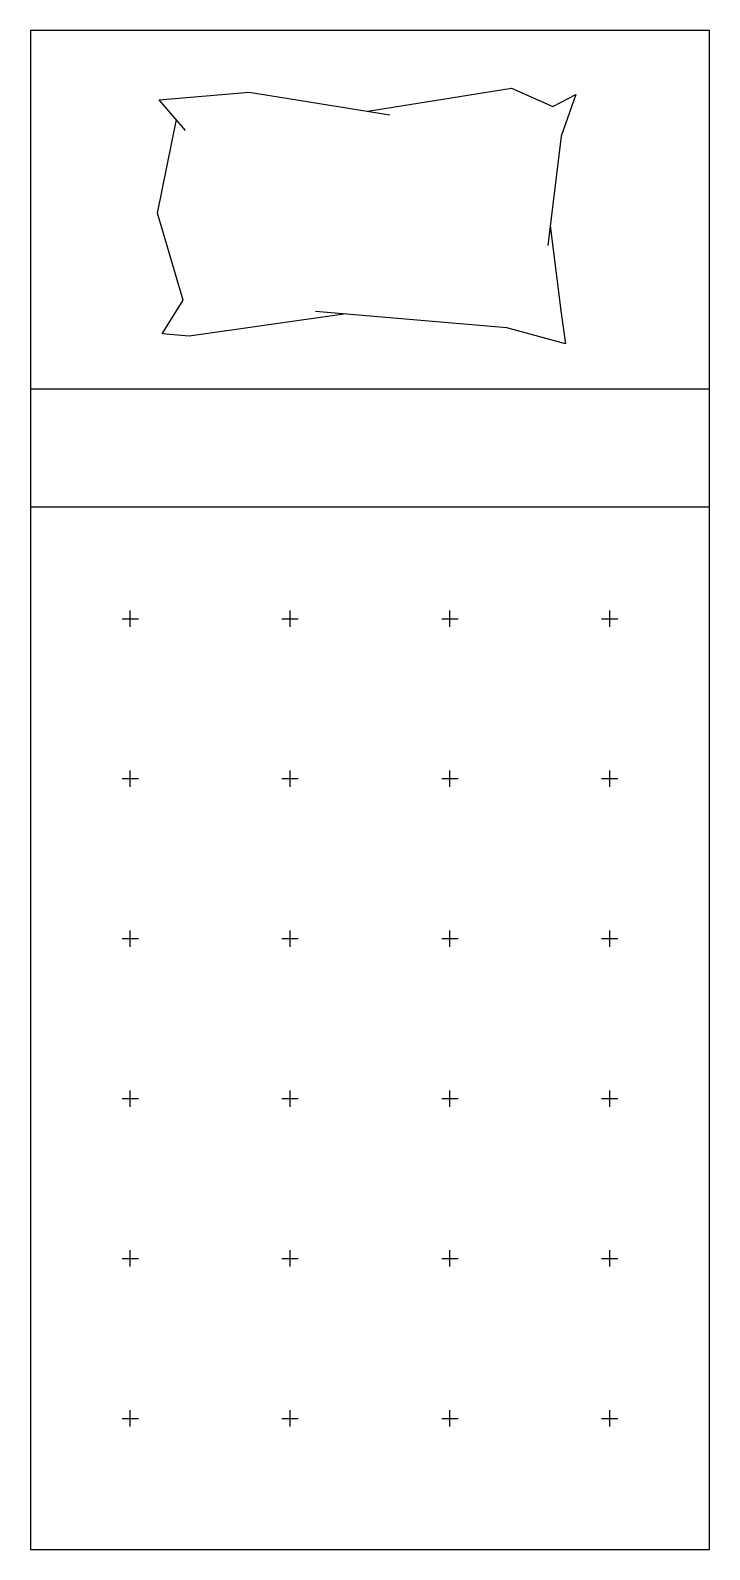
# Model space of a CAD drawing. Extents: x 34.35 to 35.2, y 28.26 to 30.16.
import ezdxf

# ---------------------------------------------------------------- set-up
doc = ezdxf.new("R2010")
doc.units = 0
doc.header["$MEASUREMENT"] = 0
doc.layers.add('A-MOBILIA', color=2, linetype='CONTINUOUS')
doc.layers.add('ESC50', color=1, linetype='CONTINUOUS')

msp = doc.modelspace()

# ---------------------------------------------------------------- linework, layer by layer
at = {"layer": 'A-MOBILIA'}
for p, q in [((34.5075, 30.0685), (34.6201, 30.0781)), ((34.6201, 30.0781), (34.7959, 30.0498)), ((34.7686, 30.0542), (34.9481, 30.0828)), ((34.9481, 30.0828), (34.9999, 30.06)), ((34.5404, 30.0301), (34.5075, 30.0685)), ((34.9999, 30.06), (35.0289, 30.0752)), ((35.0289, 30.0752), (35.0103, 30.0228)), ((34.5054, 29.9265), (34.5289, 30.0437)), ((35.0103, 30.0228), (34.9936, 29.8862)), ((34.5372, 29.8178), (34.5054, 29.9265)), ((34.9966, 29.9106), (35.0103, 29.8016)), ((34.511, 29.7758), (34.5372, 29.8178)), ((34.7414, 29.8007), (34.5448, 29.773)), ((34.9426, 29.7834), (34.7032, 29.8036)), ((35.0103, 29.8016), (35.0158, 29.7634)), ((34.5448, 29.773), (34.511, 29.7758)), ((35.0158, 29.7634), (34.9426, 29.7834)), ((34.3462, 29.7069), (35.1962, 29.7069)), ((34.3462, 29.5593), (35.1962, 29.5593))]:
    msp.add_line(p, q, dxfattribs=at)
msp.add_lwpolyline([(35.1962, 28.2552), (35.1962, 30.1552), (34.3462, 30.1552), (34.3462, 28.2552)], close=True, dxfattribs=at)
at = {"layer": 'ESC50'}
for p, q in [((34.4609, 29.4194), (34.4815, 29.4194)), ((34.4712, 29.4091), (34.4712, 29.4296)), ((34.6609, 29.4194), (34.6815, 29.4194)), ((34.6712, 29.4091), (34.6712, 29.4296)), ((34.8609, 29.4194), (34.8815, 29.4194)), ((34.8712, 29.4091), (34.8712, 29.4296)), ((35.0609, 29.4194), (35.0815, 29.4194)), ((35.0712, 29.4091), (35.0712, 29.4296)), ((34.4712, 29.2091), (34.4712, 29.2296)), ((34.6712, 29.2091), (34.6712, 29.2296)), ((34.8712, 29.2091), (34.8712, 29.2296)), ((35.0712, 29.2091), (35.0712, 29.2296)), ((34.4609, 29.2194), (34.4815, 29.2194)), ((34.6609, 29.2194), (34.6815, 29.2194)), ((34.8609, 29.2194), (34.8815, 29.2194)), ((35.0609, 29.2194), (35.0815, 29.2194)), ((34.4609, 29.0194), (34.4815, 29.0194)), ((34.4712, 29.0091), (34.4712, 29.0296)), ((34.6609, 29.0194), (34.6815, 29.0194)), ((34.6712, 29.0091), (34.6712, 29.0296)), ((34.8609, 29.0194), (34.8815, 29.0194)), ((34.8712, 29.0091), (34.8712, 29.0296)), ((35.0609, 29.0194), (35.0815, 29.0194)), ((35.0712, 29.0091), (35.0712, 29.0296)), ((34.4712, 28.8091), (34.4712, 28.8296)), ((34.6712, 28.8091), (34.6712, 28.8296)), ((34.8712, 28.8091), (34.8712, 28.8296)), ((35.0712, 28.8091), (35.0712, 28.8296)), ((34.4609, 28.8194), (34.4815, 28.8194)), ((34.6609, 28.8194), (34.6815, 28.8194)), ((34.8609, 28.8194), (34.8815, 28.8194)), ((35.0609, 28.8194), (35.0815, 28.8194)), ((34.4609, 28.6194), (34.4815, 28.6194)), ((34.4712, 28.6091), (34.4712, 28.6296)), ((34.6609, 28.6194), (34.6815, 28.6194)), ((34.6712, 28.6091), (34.6712, 28.6296)), ((34.8609, 28.6194), (34.8815, 28.6194)), ((34.8712, 28.6091), (34.8712, 28.6296)), ((35.0609, 28.6194), (35.0815, 28.6194)), ((35.0712, 28.6091), (35.0712, 28.6296)), ((34.4712, 28.4091), (34.4712, 28.4296)), ((34.6712, 28.4091), (34.6712, 28.4296)), ((34.8712, 28.4091), (34.8712, 28.4296)), ((35.0712, 28.4091), (35.0712, 28.4296)), ((34.4609, 28.4194), (34.4815, 28.4194)), ((34.6609, 28.4194), (34.6815, 28.4194)), ((34.8609, 28.4194), (34.8815, 28.4194)), ((35.0609, 28.4194), (35.0815, 28.4194))]:
    msp.add_line(p, q, dxfattribs=at)

doc.saveas('drawing.dxf')
